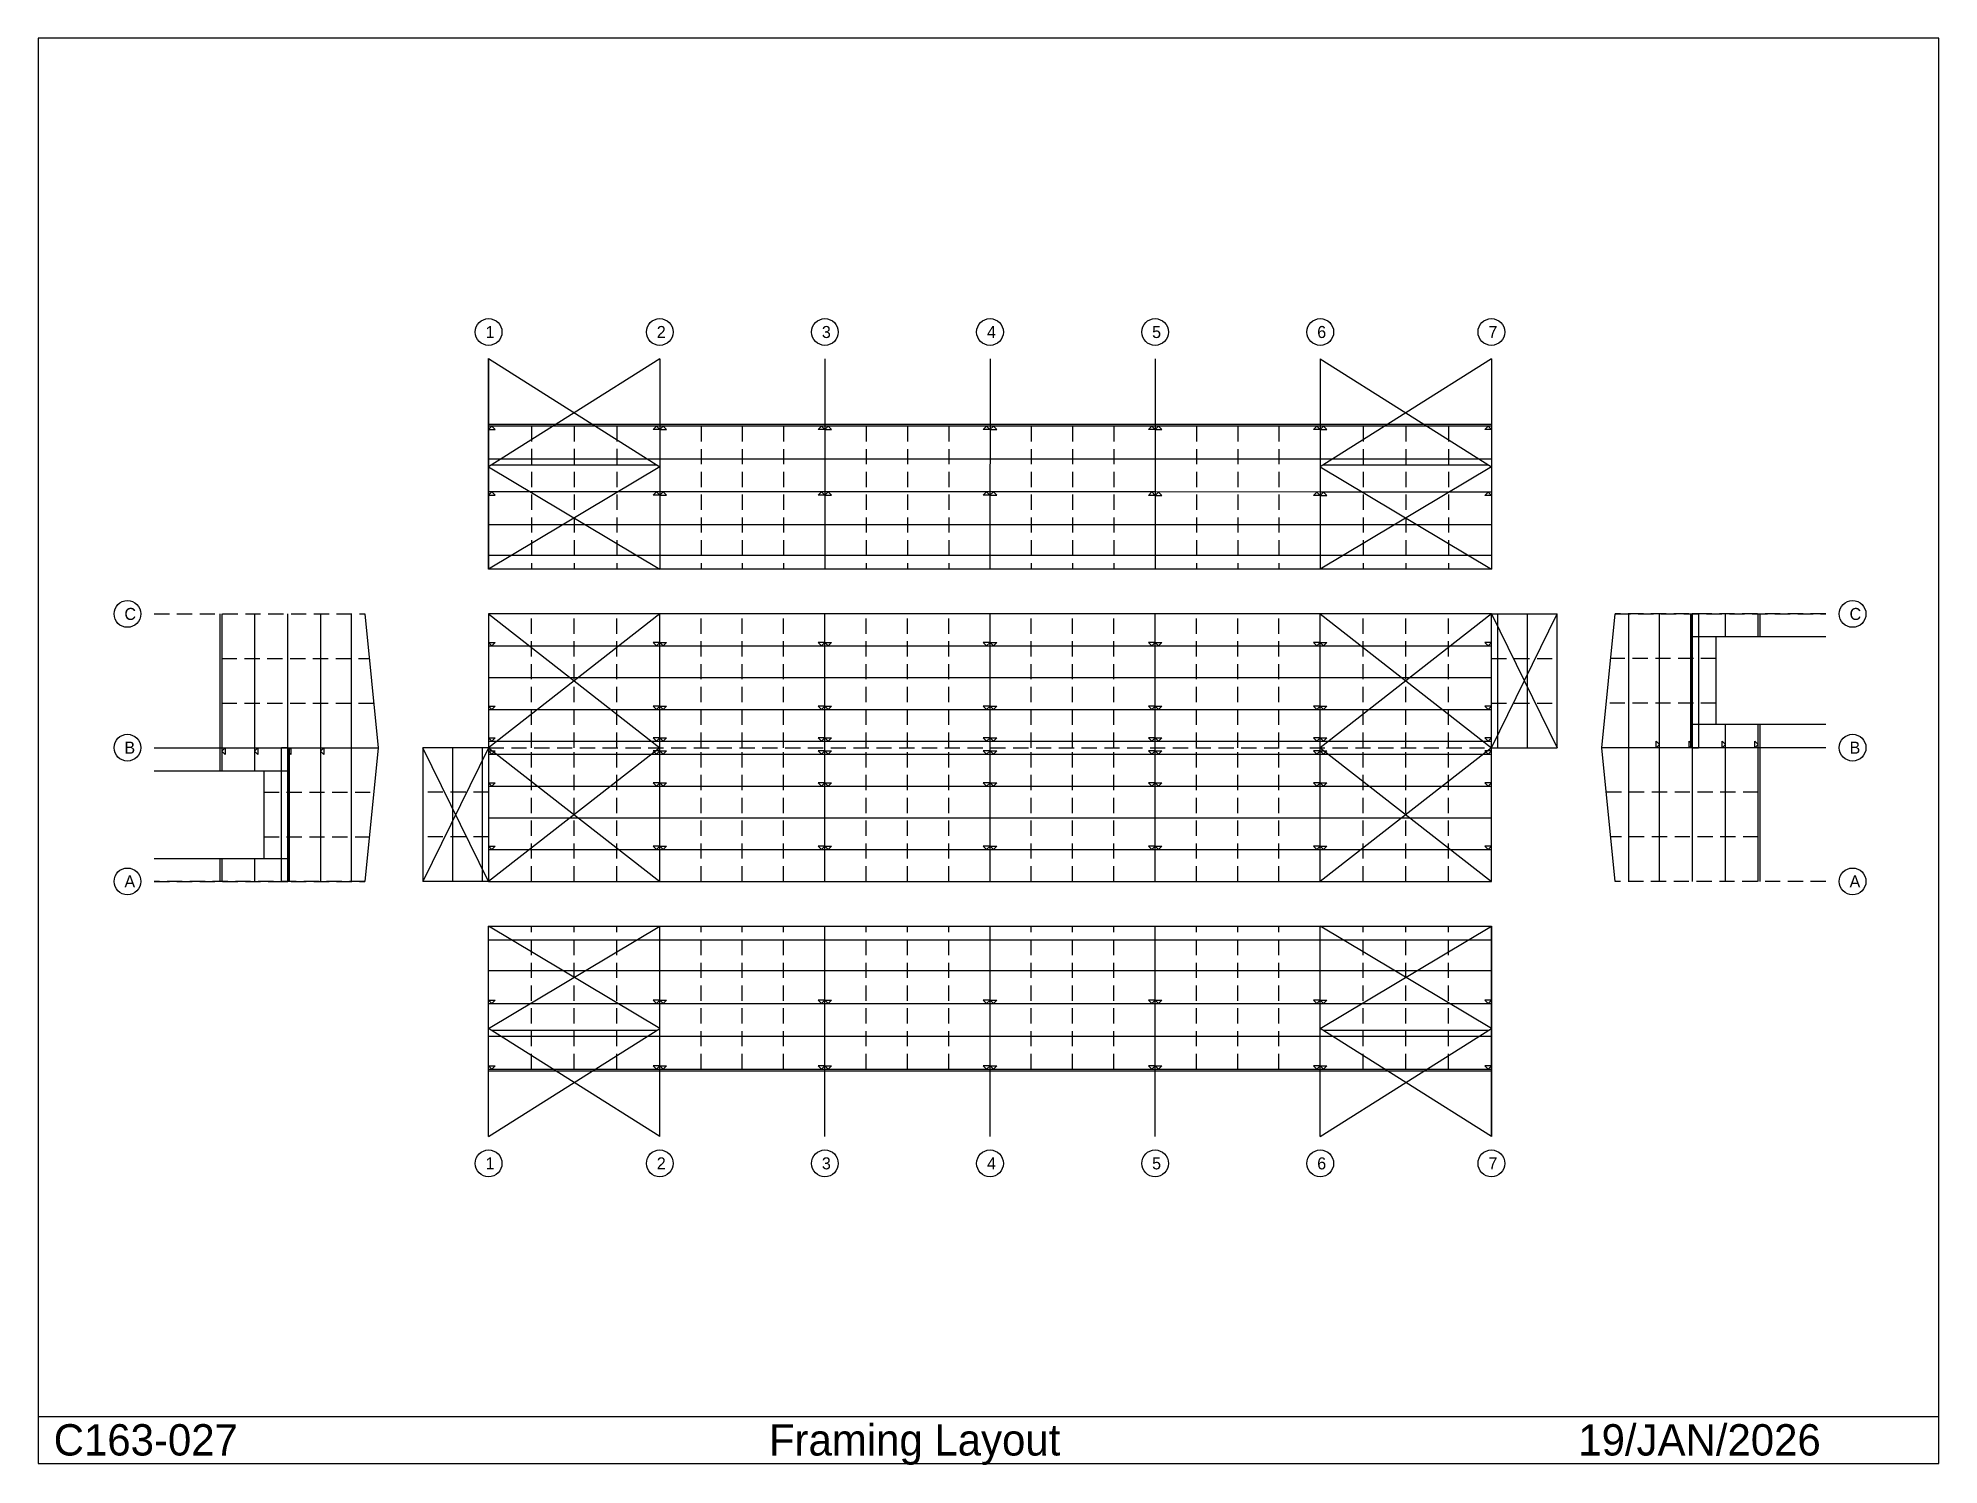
# Model space of a CAD drawing. Extents: x -1712 to 5512, y -2218 to 3206.
import ezdxf

# ---------------------------------------------------------------- set-up
doc = ezdxf.new("R2010")
doc.units = 0
doc.linetypes.add('CONTIN', pattern=[0])
doc.linetypes.add('DASHED', pattern=[86.68, 57.79, -28.89])
doc.layers.get('0').update_dxf_attribs({"linetype": 'CONTIN'})
for name, color, linetype in [('1', 7, 'CONTIN'), ('29', 3, 'DASHED'), ('5', 5, 'DASHED'), ('8', 5, 'DASHED')]:
    doc.layers.add(name, color=color, linetype=linetype)

msp = doc.modelspace()

# ---------------------------------------------------------------- linework, layer by layer
for p, q in [((5511.807, 3205.982), (-1712.403, 3205.982)), ((-1712.403, 3205.982), (-1712.403, -2212.175)), ((5511.807, -2212.175), (5511.807, 3205.982)), ((0, 895.802), (0, 895.802)), ((0, 895.802), (650.417, 895.802)), ((650.417, 895.802), (1277.917, 895.802)), ((1277.917, 895.802), (1905.417, 895.802)), ((1905.417, 895.802), (2532.917, 895.802)), ((2532.917, 895.802), (3160.417, 895.802)), ((3160.417, 895.802), (3810.833, 895.802)), ((3810.833, 895.802), (3810.833, 895.802)), ((0, 774.938), (0, 774.938)), ((0, 774.938), (650.417, 774.938)), ((650.417, 774.938), (1277.917, 774.938)), ((1277.917, 774.938), (1905.417, 774.938)), ((1905.417, 774.938), (2532.917, 774.938)), ((2532.917, 774.938), (3160.417, 774.938)), ((3160.417, 774.938), (3810.833, 774.938)), ((3810.833, 774.938), (3810.833, 774.938)), ((0, 654.074), (0, 654.074)), ((0, 654.074), (650.417, 654.074)), ((650.417, 654.074), (1277.917, 654.074)), ((1277.917, 654.074), (1905.417, 654.074)), ((1905.417, 654.074), (2532.917, 654.074)), ((2532.917, 654.074), (3160.417, 654.074)), ((3160.417, 654.074), (3810.833, 654.074)), ((3810.833, 654.074), (3810.833, 654.074)), ((0, 533.209), (0, 533.209)), ((0, 533.209), (650.417, 533.209)), ((650.417, 533.209), (1277.917, 533.209)), ((1277.917, 533.209), (1905.417, 533.209)), ((1905.417, 533.209), (2532.917, 533.209)), ((2532.917, 533.209), (3160.417, 533.209)), ((3160.417, 533.209), (3810.833, 533.209)), ((3810.833, 533.209), (3810.833, 533.209)), ((0, 483.457), (0, 483.457)), ((0, 483.457), (650.417, 483.457)), ((650.417, 483.457), (1277.917, 483.457)), ((1277.917, 483.457), (1905.417, 483.457)), ((1905.417, 483.457), (2532.917, 483.457)), ((2532.917, 483.457), (3160.417, 483.457)), ((3160.417, 483.457), (3810.833, 483.457)), ((3810.833, 483.457), (3810.833, 483.457)), ((0, 362.593), (0, 362.593)), ((0, 362.593), (650.417, 362.593)), ((650.417, 362.593), (1277.917, 362.593)), ((1277.917, 362.593), (1905.417, 362.593)), ((1905.417, 362.593), (2532.917, 362.593)), ((2532.917, 362.593), (3160.417, 362.593)), ((3160.417, 362.593), (3810.833, 362.593)), ((3810.833, 362.593), (3810.833, 362.593)), ((0, 241.729), (0, 241.729)), ((0, 241.729), (650.417, 241.729)), ((650.417, 241.729), (1277.917, 241.729)), ((1277.917, 241.729), (1905.417, 241.729)), ((1905.417, 241.729), (2532.917, 241.729)), ((2532.917, 241.729), (3160.417, 241.729)), ((3160.417, 241.729), (3810.833, 241.729)), ((3810.833, 241.729), (3810.833, 241.729)), ((0, 120.864), (0, 120.864)), ((0, 120.864), (650.417, 120.864)), ((650.417, 120.864), (1277.917, 120.864)), ((1277.917, 120.864), (1905.417, 120.864)), ((1905.417, 120.864), (2532.917, 120.864)), ((2532.917, 120.864), (3160.417, 120.864)), ((3160.417, 120.864), (3810.833, 120.864)), ((3810.833, 120.864), (3810.833, 120.864)), ((-1712.403, -2033.376), (5511.807, -2033.376)), ((-1712.403, -2212.175), (5511.807, -2212.175))]:
    msp.add_line(p, q)
at = {"layer": '1'}
for p, q in [((0, 1987.085), (-0.053, 1187.085)), ((-0.052, 1187.085), (0, 1987.085)), ((650.417, 1987.042), (-0.027, 1576.251)), ((0, 1987.085), (650.39, 1576.208)), ((650.417, 1987.042), (650.364, 1187.042)), ((1277.917, 1987), (1277.864, 1187)), ((1905.417, 1986.959), (1905.364, 1186.959)), ((2532.917, 1986.918), (2532.864, 1186.918)), ((3160.417, 1986.876), (3160.364, 1186.876)), ((3810.833, 1986.833), (3160.39, 1576.043)), ((3160.417, 1986.876), (3810.806, 1576)), ((3810.833, 1986.833), (3810.781, 1186.833)), ((3810.833, 1986.833), (3810.781, 1186.833)), ((3810.817, 1736.833), (-0.017, 1737.085)), ((12.683, 1730.417), (-0.018, 1717.718)), ((-0.018, 1717.718), (25.382, 1717.716)), ((650.4, 1730.375), (-0.017, 1730.418)), ((12.683, 1730.417), (25.382, 1717.716)), ((637.7, 1730.376), (624.999, 1717.677)), ((650.399, 1717.675), (624.999, 1717.677)), ((637.7, 1730.376), (650.399, 1717.675)), ((663.1, 1730.374), (650.399, 1717.675)), ((650.399, 1717.675), (675.799, 1717.673)), ((1277.9, 1730.334), (650.4, 1730.375)), ((663.1, 1730.374), (675.799, 1717.673)), ((1265.2, 1730.335), (1252.499, 1717.635)), ((1277.899, 1717.634), (1252.499, 1717.635)), ((1265.2, 1730.335), (1277.899, 1717.634)), ((1290.6, 1730.333), (1277.899, 1717.634)), ((1277.899, 1717.634), (1303.299, 1717.632)), ((1905.4, 1730.292), (1277.9, 1730.334)), ((1290.6, 1730.333), (1303.299, 1717.632)), ((1892.7, 1730.293), (1879.999, 1717.594)), ((1905.399, 1717.592), (1879.999, 1717.594)), ((1892.7, 1730.293), (1905.399, 1717.592)), ((1918.1, 1730.292), (1905.399, 1717.592)), ((1905.399, 1717.592), (1930.799, 1717.591)), ((2532.9, 1730.251), (1905.4, 1730.292)), ((1918.1, 1730.292), (1930.799, 1717.591)), ((2520.2, 1730.252), (2507.499, 1717.553)), ((2532.899, 1717.551), (2507.499, 1717.553)), ((2520.2, 1730.252), (2532.899, 1717.551)), ((2545.6, 1730.25), (2532.899, 1717.551)), ((2532.899, 1717.551), (2558.299, 1717.549)), ((3160.4, 1730.209), (2532.9, 1730.251)), ((2545.6, 1730.25), (2558.299, 1717.549)), ((3147.7, 1730.21), (3134.999, 1717.511)), ((3160.399, 1717.51), (3134.999, 1717.511)), ((3147.7, 1730.21), (3160.399, 1717.51)), ((3173.1, 1730.209), (3160.399, 1717.51)), ((3160.399, 1717.51), (3185.799, 1717.508)), ((3810.817, 1730.167), (3160.4, 1730.209)), ((3173.1, 1730.209), (3185.799, 1717.508)), ((3798.116, 1730.168), (3785.416, 1717.468)), ((3810.816, 1717.467), (3785.416, 1717.468)), ((3798.116, 1730.168), (3810.816, 1717.467)), ((650.391, 1605.375), (-0.025, 1605.418)), ((1277.892, 1605.334), (650.391, 1605.375)), ((1905.392, 1605.292), (1277.892, 1605.334)), ((2532.892, 1605.251), (1905.392, 1605.292)), ((3160.392, 1605.21), (2532.892, 1605.251)), ((3810.808, 1605.167), (3160.392, 1605.21)), ((650.39, 1576.208), (-0.053, 1187.085)), ((-0.027, 1576.251), (650.364, 1187.042)), ((637.69, 1582.559), (12.673, 1582.6)), ((3810.806, 1576), (3160.364, 1186.876)), ((3160.39, 1576.043), (3810.781, 1186.833)), ((3798.107, 1582.351), (3173.09, 1582.392)), ((12.667, 1480.417), (-0.034, 1467.718)), ((-0.034, 1467.718), (25.366, 1467.716)), ((650.383, 1480.375), (-0.033, 1480.418)), ((12.667, 1480.417), (25.366, 1467.716)), ((637.683, 1480.376), (624.982, 1467.677)), ((650.382, 1467.675), (624.982, 1467.677)), ((637.683, 1480.376), (650.382, 1467.675)), ((663.083, 1480.374), (650.382, 1467.675)), ((650.382, 1467.675), (675.782, 1467.673)), ((1277.883, 1480.334), (650.383, 1480.375)), ((663.083, 1480.374), (675.782, 1467.673)), ((1265.183, 1480.335), (1252.482, 1467.635)), ((1277.882, 1467.634), (1252.482, 1467.635)), ((1265.183, 1480.335), (1277.882, 1467.634)), ((1290.583, 1480.333), (1277.882, 1467.634)), ((1277.882, 1467.634), (1303.282, 1467.632)), ((1905.383, 1480.292), (1277.883, 1480.334)), ((1290.583, 1480.333), (1303.282, 1467.632)), ((1892.683, 1480.293), (1879.983, 1467.594)), ((1905.382, 1467.592), (1879.983, 1467.594)), ((1892.683, 1480.293), (1905.382, 1467.592)), ((1918.083, 1480.292), (1905.382, 1467.592)), ((1905.382, 1467.592), (1930.782, 1467.591)), ((2532.883, 1480.251), (1905.383, 1480.292)), ((1918.083, 1480.292), (1930.782, 1467.591)), ((2520.183, 1480.252), (2507.483, 1467.553)), ((2532.883, 1467.551), (2507.483, 1467.553)), ((2520.183, 1480.252), (2532.883, 1467.551)), ((3160.383, 1480.209), (2532.883, 1480.251)), ((2545.583, 1480.25), (2532.883, 1467.551)), ((2532.883, 1467.551), (2558.282, 1467.549)), ((2545.583, 1480.25), (2558.282, 1467.549)), ((3147.683, 1480.21), (3134.983, 1467.511)), ((3160.383, 1467.51), (3134.983, 1467.511)), ((3147.683, 1480.21), (3160.383, 1467.51)), ((3173.083, 1480.209), (3160.383, 1467.51)), ((3810.8, 1480.167), (3160.383, 1480.209)), ((3160.383, 1467.51), (3185.783, 1467.508)), ((3173.083, 1480.209), (3185.783, 1467.508)), ((3798.1, 1480.167), (3785.399, 1467.468)), ((3810.8, 1467.467), (3785.399, 1467.468)), ((3798.1, 1480.167), (3810.8, 1467.467)), ((650.375, 1355.375), (-0.041, 1355.418)), ((1277.875, 1355.334), (650.375, 1355.375)), ((1905.375, 1355.292), (1277.875, 1355.334)), ((2532.875, 1355.251), (1905.375, 1355.292)), ((3160.375, 1355.209), (2532.875, 1355.251)), ((3810.792, 1355.167), (3160.375, 1355.209)), ((650.367, 1238.708), (-0.049, 1238.751)), ((1277.867, 1238.667), (650.367, 1238.708)), ((1905.367, 1238.626), (1277.867, 1238.667)), ((2532.867, 1238.584), (1905.367, 1238.626)), ((3160.367, 1238.543), (2532.867, 1238.584)), ((3810.784, 1238.5), (3160.367, 1238.543)), ((3810.781, 1186.833), (-0.052, 1187.085)), ((-1021, 1016.667), (-1021, 420.833)), ((-1014.333, 1016.667), (-1014.333, 508.333)), ((-889.333, 1016.667), (-889.333, 508.333)), ((-764.333, 1016.667), (-764.333, 508.333)), ((-639.333, 1016.667), (-639.333, 508.333)), ((-522.667, 1016.667), (-522.667, 508.333)), ((-471, 1016.667), (-420.167, 508.333)), ((0, 1016.667), (0, 0)), ((3810.833, 1016.667), (0, 1016.667)), ((0, 1016.667), (650.417, 508.333)), ((650.417, 1016.667), (0, 508.333)), ((650.417, 0), (650.417, 1016.667)), ((1277.917, 0), (1277.917, 1016.667)), ((1905.417, 0), (1905.417, 1016.667)), ((2532.917, 0), (2532.917, 1016.667)), ((3160.417, 0), (3160.417, 1016.667)), ((3160.417, 1016.667), (3810.833, 508.333)), ((3810.833, 1016.667), (3160.417, 508.333)), ((3810.833, 0), (3810.833, 1016.667)), ((3810.833, 1016.667), (4060.833, 1016.667)), ((3810.833, 508.333), (4060.833, 1016.667)), ((3810.833, 1016.667), (4060.833, 508.333)), ((3835.834, 508.333), (3835.834, 1016.667)), ((3948.334, 508.333), (3948.334, 1016.667)), ((4060.833, 508.333), (4060.833, 1016.667)), ((4231, 508.333), (4281.833, 1016.667)), ((4333.5, 508.333), (4333.5, 1016.667)), ((4450.167, 508.333), (4450.167, 1016.667)), ((4569.333, 508.333), (4569.333, 1016.667)), ((4573.5, 508.333), (4573.5, 1016.667)), ((4573.5, 1016.667), (4598.376, 1016.667)), ((4598.376, 1016.667), (4573.5, 1016.667)), ((4575.167, 508.333), (4575.167, 1016.667)), ((4598.376, 1016.667), (4598.376, 508.333)), ((4700.167, 929.167), (4700.167, 1016.667)), ((4825.167, 929.167), (4825.167, 1016.667)), ((4831.833, 929.167), (4831.833, 1016.667)), ((12.7, 895.802), (0, 908.502)), ((0, 908.502), (25.4, 908.502)), ((12.7, 895.802), (25.4, 908.502)), ((637.717, 895.802), (625.017, 908.502)), ((650.417, 908.502), (625.017, 908.502)), ((637.717, 895.802), (650.417, 908.502)), ((663.117, 895.802), (650.417, 908.502)), ((650.417, 908.502), (675.817, 908.502)), ((663.117, 895.802), (675.817, 908.502)), ((1265.217, 895.802), (1252.517, 908.502)), ((1277.917, 908.502), (1252.517, 908.502)), ((1265.217, 895.802), (1277.917, 908.502)), ((1290.617, 895.802), (1277.917, 908.502)), ((1277.917, 908.502), (1303.317, 908.502)), ((1290.617, 895.802), (1303.317, 908.502)), ((1892.717, 895.802), (1880.017, 908.502)), ((1905.417, 908.502), (1880.017, 908.502)), ((1892.717, 895.802), (1905.417, 908.502)), ((1918.117, 895.802), (1905.417, 908.502)), ((1905.417, 908.502), (1930.817, 908.502)), ((1918.117, 895.802), (1930.817, 908.502)), ((2520.217, 895.802), (2507.517, 908.502)), ((2532.917, 908.502), (2507.517, 908.502)), ((2520.217, 895.802), (2532.917, 908.502)), ((2545.617, 895.802), (2532.917, 908.502)), ((2532.917, 908.502), (2558.317, 908.502)), ((2545.617, 895.802), (2558.317, 908.502)), ((3147.717, 895.802), (3135.017, 908.502)), ((3160.417, 908.502), (3135.017, 908.502)), ((3147.717, 895.802), (3160.417, 908.502)), ((3173.117, 895.802), (3160.417, 908.502)), ((3160.417, 908.502), (3185.817, 908.502)), ((3173.117, 895.802), (3185.817, 908.502)), ((3798.134, 895.802), (3785.434, 908.502)), ((3810.833, 908.502), (3785.434, 908.502)), ((3798.134, 895.802), (3810.833, 908.502)), ((5081.833, 929.167), (4575.167, 929.167)), ((4665.167, 595.833), (4665.167, 929.167)), ((12.7, 654.074), (0, 666.774)), ((0, 666.774), (25.4, 666.774)), ((12.7, 654.074), (25.4, 666.774)), ((637.717, 654.074), (625.017, 666.774)), ((650.417, 666.774), (625.017, 666.774)), ((637.717, 654.074), (650.417, 666.774)), ((663.117, 654.074), (650.417, 666.774)), ((650.417, 666.774), (675.817, 666.774)), ((663.117, 654.074), (675.817, 666.774)), ((1265.217, 654.074), (1252.517, 666.774)), ((1277.917, 666.774), (1252.517, 666.774)), ((1265.217, 654.074), (1277.917, 666.774)), ((1290.617, 654.074), (1277.917, 666.774)), ((1277.917, 666.774), (1303.317, 666.774)), ((1290.617, 654.074), (1303.317, 666.774)), ((1892.717, 654.074), (1880.017, 666.774)), ((1905.417, 666.774), (1880.017, 666.774)), ((1892.717, 654.074), (1905.417, 666.774)), ((1918.117, 654.074), (1905.417, 666.774)), ((1905.417, 666.774), (1930.817, 666.774)), ((1918.117, 654.074), (1930.817, 666.774)), ((2520.217, 654.074), (2507.517, 666.774)), ((2532.917, 666.774), (2507.517, 666.774)), ((2520.217, 654.074), (2532.917, 666.774)), ((2545.617, 654.074), (2532.917, 666.774)), ((2532.917, 666.774), (2558.317, 666.774)), ((2545.617, 654.074), (2558.317, 666.774)), ((3147.717, 654.074), (3135.017, 666.774)), ((3160.417, 666.774), (3135.017, 666.774)), ((3147.717, 654.074), (3160.417, 666.774)), ((3173.117, 654.074), (3160.417, 666.774)), ((3160.417, 666.774), (3185.817, 666.774)), ((3173.117, 654.074), (3185.817, 666.774)), ((3798.134, 654.074), (3785.434, 666.774)), ((3810.833, 666.774), (3785.434, 666.774)), ((3798.134, 654.074), (3810.833, 666.774)), ((5081.833, 595.833), (4575.167, 595.833)), ((4700.167, 508.333), (4700.167, 595.833)), ((4825.167, 508.333), (4825.167, 595.833)), ((4831.833, 0), (4831.833, 595.833)), ((-1271, 508.333), (-420.167, 508.333)), ((-1014.333, 495.633), (-1001.633, 508.333)), ((-1014.333, 508.333), (-1014.333, 420.833)), ((-1001.633, 508.333), (-1001.633, 482.933)), ((-889.333, 495.633), (-876.633, 508.333)), ((-889.333, 508.333), (-889.333, 420.833)), ((-876.633, 508.333), (-876.633, 482.933)), ((-762.667, 508.333), (-787.543, 508.333)), ((-787.543, 0), (-787.543, 508.333)), ((-787.543, 508.333), (-762.667, 508.333)), ((-764.333, 495.633), (-751.633, 508.333)), ((-764.333, 508.333), (-764.333, 0)), ((-762.667, 508.333), (-762.667, 0)), ((-758.5, 508.333), (-758.5, 0)), ((-751.633, 508.333), (-751.633, 482.933)), ((-639.333, 495.633), (-626.633, 508.333)), ((-639.333, 508.333), (-639.333, 0)), ((-626.633, 508.333), (-626.633, 482.933)), ((-522.667, 508.333), (-522.667, 0)), ((-420.167, 508.333), (-471, 0)), ((-250, 508.333), (-250, 0)), ((0, 508.333), (-250, 508.333)), ((0, 508.333), (-250, 0)), ((0, 0), (-250, 508.333)), ((-137.5, 508.333), (-137.5, 0)), ((-25, 508.333), (-25, 0)), ((12.7, 533.209), (0, 545.909)), ((0, 545.909), (25.4, 545.909)), ((0, 508.333), (650.417, 0)), ((650.417, 508.333), (0, 0)), ((12.7, 533.209), (25.4, 545.909)), ((637.717, 533.209), (625.017, 545.909)), ((650.417, 545.909), (625.017, 545.909)), ((637.717, 533.209), (650.417, 545.909)), ((663.117, 533.209), (650.417, 545.909)), ((650.417, 545.909), (675.817, 545.909)), ((663.117, 533.209), (675.817, 545.909)), ((1265.217, 533.209), (1252.517, 545.909)), ((1277.917, 545.909), (1252.517, 545.909)), ((1265.217, 533.209), (1277.917, 545.909)), ((1290.617, 533.209), (1277.917, 545.909)), ((1277.917, 545.909), (1303.317, 545.909)), ((1290.617, 533.209), (1303.317, 545.909)), ((1892.717, 533.209), (1880.017, 545.909)), ((1905.417, 545.909), (1880.017, 545.909)), ((1892.717, 533.209), (1905.417, 545.909)), ((1918.117, 533.209), (1905.417, 545.909)), ((1905.417, 545.909), (1930.817, 545.909)), ((1918.117, 533.209), (1930.817, 545.909)), ((2520.217, 533.209), (2507.517, 545.909)), ((2532.917, 545.909), (2507.517, 545.909)), ((2520.217, 533.209), (2532.917, 545.909)), ((2545.617, 533.209), (2532.917, 545.909)), ((2532.917, 545.909), (2558.317, 545.909)), ((2545.617, 533.209), (2558.317, 545.909)), ((3147.717, 533.209), (3135.017, 545.909)), ((3160.417, 545.909), (3135.017, 545.909)), ((3147.717, 533.209), (3160.417, 545.909)), ((3173.117, 533.209), (3160.417, 545.909)), ((3160.417, 545.909), (3185.817, 545.909)), ((3160.417, 508.333), (3810.833, 0)), ((3810.833, 508.333), (3160.417, 0)), ((3173.117, 533.209), (3185.817, 545.909)), ((3798.133, 533.209), (3785.433, 545.909)), ((3810.833, 545.909), (3785.433, 545.909)), ((3798.133, 533.209), (3810.833, 545.909)), ((3810.833, 508.333), (4060.833, 508.333)), ((4281.833, 0), (4231, 508.333)), ((5081.833, 508.333), (4231, 508.333)), ((4333.5, 0), (4333.5, 508.333)), ((4450.167, 521.033), (4437.467, 533.733)), ((4437.467, 508.333), (4437.467, 533.733)), ((4450.167, 521.033), (4437.467, 508.333)), ((4450.167, 0), (4450.167, 508.333)), ((4575.167, 521.033), (4562.467, 533.733)), ((4562.467, 508.333), (4562.467, 533.733)), ((4575.167, 521.033), (4562.467, 508.333)), ((4573.5, 508.333), (4598.376, 508.333)), ((4598.376, 508.333), (4573.5, 508.333)), ((4575.167, 0), (4575.167, 508.333)), ((4700.167, 521.033), (4687.467, 533.733)), ((4687.467, 508.333), (4687.467, 533.733)), ((4700.167, 521.033), (4687.467, 508.333)), ((4700.167, 0), (4700.167, 508.333)), ((4825.167, 521.033), (4812.467, 533.733)), ((4812.467, 508.333), (4812.467, 533.733)), ((4825.167, 521.033), (4812.467, 508.333)), ((4825.167, 0), (4825.167, 508.333)), ((-1014.333, 495.633), (-1001.633, 482.933)), ((-889.333, 495.633), (-876.633, 482.933)), ((-764.333, 495.633), (-751.633, 482.933)), ((-639.333, 495.633), (-626.633, 482.933)), ((12.7, 483.457), (0, 496.157)), ((0, 496.157), (25.4, 496.157)), ((12.7, 483.457), (25.4, 496.157)), ((637.717, 483.457), (625.017, 496.157)), ((650.417, 496.157), (625.017, 496.157)), ((637.717, 483.457), (650.417, 496.157)), ((663.117, 483.457), (650.417, 496.157)), ((650.417, 496.157), (675.817, 496.157)), ((663.117, 483.457), (675.817, 496.157)), ((1265.217, 483.457), (1252.517, 496.157)), ((1277.917, 496.157), (1252.517, 496.157)), ((1265.217, 483.457), (1277.917, 496.157)), ((1290.617, 483.457), (1277.917, 496.157)), ((1277.917, 496.157), (1303.317, 496.157)), ((1290.617, 483.457), (1303.317, 496.157)), ((1892.717, 483.457), (1880.017, 496.157)), ((1905.417, 496.157), (1880.017, 496.157)), ((1892.717, 483.457), (1905.417, 496.157)), ((1918.117, 483.457), (1905.417, 496.157)), ((1905.417, 496.157), (1930.817, 496.157)), ((1918.117, 483.457), (1930.817, 496.157)), ((2520.217, 483.457), (2507.517, 496.157)), ((2532.917, 496.157), (2507.517, 496.157)), ((2520.217, 483.457), (2532.917, 496.157)), ((2545.617, 483.457), (2532.917, 496.157)), ((2532.917, 496.157), (2558.317, 496.157)), ((2545.617, 483.457), (2558.317, 496.157)), ((3147.717, 483.457), (3135.017, 496.157)), ((3160.417, 496.157), (3135.017, 496.157)), ((3147.717, 483.457), (3160.417, 496.157)), ((3173.117, 483.457), (3160.417, 496.157)), ((3160.417, 496.157), (3185.817, 496.157)), ((3173.117, 483.457), (3185.817, 496.157)), ((3798.133, 483.457), (3785.433, 496.157)), ((3810.833, 496.157), (3785.433, 496.157)), ((3798.133, 483.457), (3810.833, 496.157)), ((-1271, 420.833), (-764.333, 420.833)), ((-854.333, 420.833), (-854.333, 87.5)), ((12.7, 362.593), (0, 375.293)), ((0, 375.293), (25.4, 375.293)), ((12.7, 362.593), (25.4, 375.293)), ((637.717, 362.593), (625.017, 375.293)), ((650.417, 375.293), (625.017, 375.293)), ((637.717, 362.593), (650.417, 375.293)), ((663.117, 362.593), (650.417, 375.293)), ((650.417, 375.293), (675.817, 375.293)), ((663.117, 362.593), (675.817, 375.293)), ((1265.217, 362.593), (1252.517, 375.293)), ((1277.917, 375.293), (1252.517, 375.293)), ((1265.217, 362.593), (1277.917, 375.293)), ((1290.617, 362.593), (1277.917, 375.293)), ((1277.917, 375.293), (1303.317, 375.293)), ((1290.617, 362.593), (1303.317, 375.293)), ((1892.717, 362.593), (1880.017, 375.293)), ((1905.417, 375.293), (1880.017, 375.293)), ((1892.717, 362.593), (1905.417, 375.293)), ((1918.117, 362.593), (1905.417, 375.293)), ((1905.417, 375.293), (1930.817, 375.293)), ((1918.117, 362.593), (1930.817, 375.293)), ((2520.217, 362.593), (2507.517, 375.293)), ((2532.917, 375.293), (2507.517, 375.293)), ((2520.217, 362.593), (2532.917, 375.293)), ((2545.617, 362.593), (2532.917, 375.293)), ((2532.917, 375.293), (2558.317, 375.293)), ((2545.617, 362.593), (2558.317, 375.293)), ((3147.717, 362.593), (3135.017, 375.293)), ((3160.417, 375.293), (3135.017, 375.293)), ((3147.717, 362.593), (3160.417, 375.293)), ((3173.117, 362.593), (3160.417, 375.293)), ((3160.417, 375.293), (3185.817, 375.293)), ((3173.117, 362.593), (3185.817, 375.293)), ((3798.133, 362.593), (3785.433, 375.293)), ((3810.833, 375.293), (3785.433, 375.293)), ((3798.133, 362.593), (3810.833, 375.293)), ((-1271, 87.5), (-764.333, 87.5)), ((-1021, 87.5), (-1021, 0)), ((-1014.333, 87.5), (-1014.333, 0)), ((-889.333, 87.5), (-889.333, 0)), ((12.7, 120.864), (0, 133.564)), ((0, 133.564), (25.4, 133.564)), ((12.7, 120.864), (25.4, 133.564)), ((637.717, 120.864), (625.017, 133.564)), ((650.417, 133.564), (625.017, 133.564)), ((637.717, 120.864), (650.417, 133.564)), ((663.117, 120.864), (650.417, 133.564)), ((650.417, 133.564), (675.817, 133.564)), ((663.117, 120.864), (675.817, 133.564)), ((1265.217, 120.864), (1252.517, 133.564)), ((1277.917, 133.564), (1252.517, 133.564)), ((1265.217, 120.864), (1277.917, 133.564)), ((1290.617, 120.864), (1277.917, 133.564)), ((1277.917, 133.564), (1303.317, 133.564)), ((1290.617, 120.864), (1303.317, 133.564)), ((1892.717, 120.864), (1880.017, 133.564)), ((1905.417, 133.564), (1880.017, 133.564)), ((1892.717, 120.864), (1905.417, 133.564)), ((1918.117, 120.864), (1905.417, 133.564)), ((1905.417, 133.564), (1930.817, 133.564)), ((1918.117, 120.864), (1930.817, 133.564)), ((2520.217, 120.864), (2507.517, 133.564)), ((2532.917, 133.564), (2507.517, 133.564)), ((2520.217, 120.864), (2532.917, 133.564)), ((2545.617, 120.864), (2532.917, 133.564)), ((2532.917, 133.564), (2558.317, 133.564)), ((2545.617, 120.864), (2558.317, 133.564)), ((3147.717, 120.864), (3135.017, 133.564)), ((3160.417, 133.564), (3135.017, 133.564)), ((3147.717, 120.864), (3160.417, 133.564)), ((3173.117, 120.864), (3160.417, 133.564)), ((3160.417, 133.564), (3185.817, 133.564)), ((3173.117, 120.864), (3185.817, 133.564)), ((3798.133, 120.864), (3785.433, 133.564)), ((3810.833, 133.564), (3785.433, 133.564)), ((3798.133, 120.864), (3810.833, 133.564)), ((-762.667, 0), (-787.543, 0)), ((-787.543, 0), (-762.667, 0)), ((0, 0), (-250, 0)), ((0, 0), (3810.833, 0)), ((0, -970.167), (0, -170.167)), ((0, -170.167), (3810.833, -170.167)), ((0, -970.167), (0, -170.167)), ((0, -559.333), (650.417, -170.167)), ((650.417, -559.333), (0, -170.167)), ((650.417, -970.167), (650.417, -170.167)), ((1277.917, -970.167), (1277.917, -170.167)), ((1905.417, -970.167), (1905.417, -170.167)), ((2532.917, -970.167), (2532.917, -170.167)), ((3160.417, -970.167), (3160.417, -170.167)), ((3160.417, -559.333), (3810.833, -170.167)), ((3810.833, -559.333), (3160.417, -170.167)), ((3810.833, -170.167), (3810.833, -970.167)), ((3810.833, -970.167), (3810.833, -170.167)), ((0, -221.833), (650.417, -221.833)), ((650.417, -221.833), (1277.917, -221.833)), ((1277.917, -221.833), (1905.417, -221.833)), ((1905.417, -221.833), (2532.917, -221.833)), ((2532.917, -221.833), (3160.417, -221.833)), ((3160.417, -221.833), (3810.833, -221.833)), ((0, -338.5), (650.417, -338.5)), ((650.417, -338.5), (1277.917, -338.5)), ((1277.917, -338.5), (1905.417, -338.5)), ((1905.417, -338.5), (2532.917, -338.5)), ((2532.917, -338.5), (3160.417, -338.5)), ((3160.417, -338.5), (3810.833, -338.5)), ((12.7, -463.5), (0, -450.8)), ((0, -450.8), (25.4, -450.8)), ((0, -463.5), (650.417, -463.5)), ((12.7, -463.5), (25.4, -450.8)), ((637.717, -463.5), (625.017, -450.8)), ((650.417, -450.8), (625.017, -450.8)), ((637.717, -463.5), (650.417, -450.8)), ((663.117, -463.5), (650.417, -450.8)), ((650.417, -450.8), (675.817, -450.8)), ((650.417, -463.5), (1277.917, -463.5)), ((663.117, -463.5), (675.817, -450.8)), ((1265.217, -463.5), (1252.517, -450.8)), ((1277.917, -450.8), (1252.517, -450.8)), ((1265.217, -463.5), (1277.917, -450.8)), ((1290.617, -463.5), (1277.917, -450.8)), ((1277.917, -450.8), (1303.317, -450.8)), ((1277.917, -463.5), (1905.417, -463.5)), ((1290.617, -463.5), (1303.317, -450.8)), ((1892.717, -463.5), (1880.017, -450.8)), ((1905.417, -450.8), (1880.017, -450.8)), ((1892.717, -463.5), (1905.417, -450.8)), ((1918.117, -463.5), (1905.417, -450.8)), ((1905.417, -450.8), (1930.817, -450.8)), ((1905.417, -463.5), (2532.917, -463.5)), ((1918.117, -463.5), (1930.817, -450.8)), ((2520.217, -463.5), (2507.517, -450.8)), ((2532.917, -450.8), (2507.517, -450.8)), ((2520.217, -463.5), (2532.917, -450.8)), ((2545.617, -463.5), (2532.917, -450.8)), ((2532.917, -450.8), (2558.317, -450.8)), ((2532.917, -463.5), (3160.417, -463.5)), ((2545.617, -463.5), (2558.317, -450.8)), ((3147.717, -463.5), (3135.017, -450.8)), ((3160.417, -450.8), (3135.017, -450.8)), ((3147.717, -463.5), (3160.417, -450.8)), ((3173.117, -463.5), (3160.417, -450.8)), ((3160.417, -450.8), (3185.817, -450.8)), ((3160.417, -463.5), (3810.833, -463.5)), ((3173.117, -463.5), (3185.817, -450.8)), ((3798.134, -463.5), (3785.434, -450.8)), ((3810.833, -450.8), (3785.434, -450.8)), ((3798.134, -463.5), (3810.833, -450.8)), ((0, -970.167), (650.417, -559.333)), ((650.417, -970.167), (0, -559.333)), ((12.7, -565.683), (637.717, -565.683)), ((3160.417, -970.167), (3810.833, -559.333)), ((3810.833, -970.167), (3160.417, -559.333)), ((3173.117, -565.683), (3798.134, -565.683)), ((0, -588.5), (650.417, -588.5)), ((650.417, -588.5), (1277.917, -588.5)), ((1277.917, -588.5), (1905.417, -588.5)), ((1905.417, -588.5), (2532.917, -588.5)), ((2532.917, -588.5), (3160.417, -588.5)), ((3160.417, -588.5), (3810.833, -588.5)), ((12.7, -713.5), (0, -700.8)), ((0, -700.8), (25.4, -700.8)), ((0, -713.5), (650.417, -713.5)), ((0, -720.167), (3810.833, -720.167)), ((12.7, -713.5), (25.4, -700.8)), ((637.717, -713.5), (625.017, -700.8)), ((650.417, -700.8), (625.017, -700.8)), ((637.717, -713.5), (650.417, -700.8)), ((663.117, -713.5), (650.417, -700.8)), ((650.417, -700.8), (675.817, -700.8)), ((650.417, -713.5), (1277.917, -713.5)), ((663.117, -713.5), (675.817, -700.8)), ((1265.217, -713.5), (1252.517, -700.8)), ((1277.917, -700.8), (1252.517, -700.8)), ((1265.217, -713.5), (1277.917, -700.8)), ((1290.617, -713.5), (1277.917, -700.8)), ((1277.917, -700.8), (1303.317, -700.8)), ((1277.917, -713.5), (1905.417, -713.5)), ((1290.617, -713.5), (1303.317, -700.8)), ((1892.717, -713.5), (1880.017, -700.8)), ((1905.417, -700.8), (1880.017, -700.8)), ((1892.717, -713.5), (1905.417, -700.8)), ((1918.117, -713.5), (1905.417, -700.8)), ((1905.417, -700.8), (1930.817, -700.8)), ((1905.417, -713.5), (2532.917, -713.5)), ((1918.117, -713.5), (1930.817, -700.8)), ((2520.217, -713.5), (2507.517, -700.8)), ((2532.917, -700.8), (2507.517, -700.8)), ((2520.217, -713.5), (2532.917, -700.8)), ((2545.617, -713.5), (2532.917, -700.8)), ((2532.917, -700.8), (2558.317, -700.8)), ((2532.917, -713.5), (3160.417, -713.5)), ((2545.617, -713.5), (2558.317, -700.8)), ((3147.717, -713.5), (3135.017, -700.8)), ((3160.417, -700.8), (3135.017, -700.8)), ((3147.717, -713.5), (3160.417, -700.8)), ((3173.117, -713.5), (3160.417, -700.8)), ((3160.417, -700.8), (3185.817, -700.8)), ((3160.417, -713.5), (3810.833, -713.5)), ((3173.117, -713.5), (3185.817, -700.8)), ((3798.134, -713.5), (3785.434, -700.8)), ((3810.833, -700.8), (3785.434, -700.8)), ((3798.134, -713.5), (3810.833, -700.8))]:
    msp.add_line(p, q, dxfattribs=at)
for centre in [(0, 2088.433), (650.417, 2088.433), (1277.917, 2088.433), (1905.417, 2088.433), (2532.917, 2088.433), (3160.417, 2088.433), (3810.833, 2088.433), (-1372.6, 1016.667), (5183.434, 1016.667), (-1372.6, 508.333), (5183.434, 508.333), (-1372.6, 0), (5183.434, 0), (0, -1071.767), (650.417, -1071.767), (1277.917, -1071.767), (1905.417, -1071.767), (2532.917, -1071.767), (3160.417, -1071.767), (3810.833, -1071.767)]:
    msp.add_circle(centre, 50.8, dxfattribs=at)
at = {"layer": '29'}
for p, q in [((-1271, 1016.667), (-471, 1016.667)), ((4281.833, 1016.667), (5081.833, 1016.667)), ((-471, 0), (-1271, 0)), ((5081.833, 0), (4281.833, 0))]:
    msp.add_line(p, q, dxfattribs=at)
at = {"layer": '5'}
for p, q in [((-1271, 1016.667), (-471, 1016.667)), ((5081.833, 1016.667), (4281.833, 1016.667)), ((0, 508.333), (3810.833, 508.333)), ((-1271, 0), (-471, 0)), ((5081.833, 0), (4281.833, 0))]:
    msp.add_line(p, q, dxfattribs=at)
at = {"layer": '8'}
for p, q in [((162.587, 1730.407), (162.551, 1187.074)), ((325.191, 1730.397), (325.156, 1187.063)), ((487.795, 1730.386), (487.76, 1187.052)), ((807.275, 1730.365), (807.239, 1187.031)), ((964.15, 1730.354), (964.114, 1187.021)), ((1121.025, 1730.344), (1120.989, 1187.011)), ((1434.775, 1730.323), (1434.739, 1186.99)), ((1591.65, 1730.313), (1591.614, 1186.98)), ((1748.525, 1730.303), (1748.489, 1186.969)), ((2062.275, 1730.282), (2062.239, 1186.949)), ((2219.15, 1730.272), (2219.114, 1186.938)), ((2376.025, 1730.261), (2375.989, 1186.928)), ((2689.775, 1730.241), (2689.739, 1186.907)), ((2846.65, 1730.23), (2846.614, 1186.897)), ((3003.525, 1730.22), (3003.489, 1186.887)), ((3323.004, 1730.199), (3322.969, 1186.865)), ((3485.608, 1730.188), (3485.573, 1186.855)), ((3648.213, 1730.177), (3648.177, 1186.844)), ((162.604, 508.333), (162.604, 1016.667)), ((325.208, 508.333), (325.208, 1016.667)), ((487.812, 508.333), (487.812, 1016.667)), ((807.292, 508.333), (807.292, 1016.667)), ((964.167, 508.333), (964.167, 1016.667)), ((1121.042, 508.333), (1121.042, 1016.667)), ((1434.792, 508.333), (1434.792, 1016.667)), ((1591.667, 508.333), (1591.667, 1016.667)), ((1748.542, 508.333), (1748.542, 1016.667)), ((2062.292, 508.333), (2062.292, 1016.667)), ((2219.167, 508.333), (2219.167, 1016.667)), ((2376.042, 508.333), (2376.042, 1016.667)), ((2689.792, 508.333), (2689.792, 1016.667)), ((2846.667, 508.333), (2846.667, 1016.667)), ((3003.542, 508.333), (3003.542, 1016.667)), ((3323.021, 508.333), (3323.021, 1016.667)), ((3485.625, 508.333), (3485.625, 1016.667)), ((3648.229, 508.333), (3648.229, 1016.667)), ((-1014.333, 847.222), (-454.056, 847.222)), ((3810.833, 847.222), (4060.833, 847.222)), ((4665.167, 847.222), (4264.889, 847.222)), ((-1014.333, 677.778), (-437.111, 677.778)), ((3810.833, 677.778), (4060.833, 677.778)), ((4665.167, 677.778), (4247.944, 677.778)), ((162.604, 0), (162.604, 508.333)), ((325.208, 0), (325.208, 508.333)), ((487.812, 0), (487.812, 508.333)), ((807.292, 0), (807.292, 508.333)), ((964.167, 0), (964.167, 508.333)), ((1121.042, 0), (1121.042, 508.333)), ((1434.792, 0), (1434.792, 508.333)), ((1591.667, 0), (1591.667, 508.333)), ((1748.542, 0), (1748.542, 508.333)), ((2062.292, 0), (2062.292, 508.333)), ((2219.167, 0), (2219.167, 508.333)), ((2376.042, 0), (2376.042, 508.333)), ((2689.792, 0), (2689.792, 508.333)), ((2846.667, 0), (2846.667, 508.333)), ((3003.542, 0), (3003.542, 508.333)), ((3323.021, 0), (3323.021, 508.333)), ((3485.625, 0), (3485.625, 508.333)), ((3648.229, 0), (3648.229, 508.333)), ((-854.333, 338.889), (-437.111, 338.889)), ((0, 338.889), (-250, 338.889)), ((4825.167, 338.889), (4247.944, 338.889)), ((-854.333, 169.444), (-454.056, 169.444)), ((0, 169.444), (-250, 169.444)), ((4825.167, 169.444), (4264.889, 169.444)), ((162.604, -713.5), (162.604, -170.167)), ((325.208, -713.5), (325.208, -170.167)), ((487.812, -713.5), (487.812, -170.167)), ((807.292, -713.5), (807.292, -170.167)), ((964.167, -713.5), (964.167, -170.167)), ((1121.042, -713.5), (1121.042, -170.167)), ((1434.792, -713.5), (1434.792, -170.167)), ((1591.667, -713.5), (1591.667, -170.167)), ((1748.542, -713.5), (1748.542, -170.167)), ((2062.292, -713.5), (2062.292, -170.167)), ((2219.167, -713.5), (2219.167, -170.167)), ((2376.042, -713.5), (2376.042, -170.167)), ((2689.792, -713.5), (2689.792, -170.167)), ((2846.667, -713.5), (2846.667, -170.167)), ((3003.542, -713.5), (3003.542, -170.167)), ((3323.021, -713.5), (3323.021, -170.167)), ((3485.625, -713.5), (3485.625, -170.167)), ((3648.229, -713.5), (3648.229, -170.167))]:
    msp.add_line(p, q, dxfattribs=at)

# ---------------------------------------------------------------- texts
for s, p in [('C163-027', (-1652.804, -2182.375)), ('Framing Layout', (1065.306, -2182.375)), ('19/JAN/2026', (4141.013, -2182.375))]:
    msp.add_text(s, height=119.199).set_placement(p)
at = {"layer": '1'}
for s, p in [('1', (-11.43, 2065.573)), ('2', (638.987, 2065.573)), ('3', (1266.487, 2065.573)), ('4', (1893.987, 2065.573)), ('5', (2521.487, 2065.573)), ('6', (3148.987, 2065.573)), ('7', (3799.404, 2065.573)), ('C', (-1384.03, 993.807)), ('C', (5172.003, 993.807)), ('B', (-1384.03, 485.473)), ('B', (5172.003, 485.473)), ('A', (-1384.03, -22.86)), ('A', (5172.003, -22.86)), ('1', (-11.43, -1094.627)), ('2', (638.987, -1094.627)), ('3', (1266.487, -1094.627)), ('4', (1893.987, -1094.627)), ('5', (2521.487, -1094.627)), ('6', (3148.987, -1094.627)), ('7', (3799.404, -1094.627))]:
    msp.add_text(s, height=45.72, dxfattribs=at).set_placement(p)

doc.saveas('drawing.dxf')
